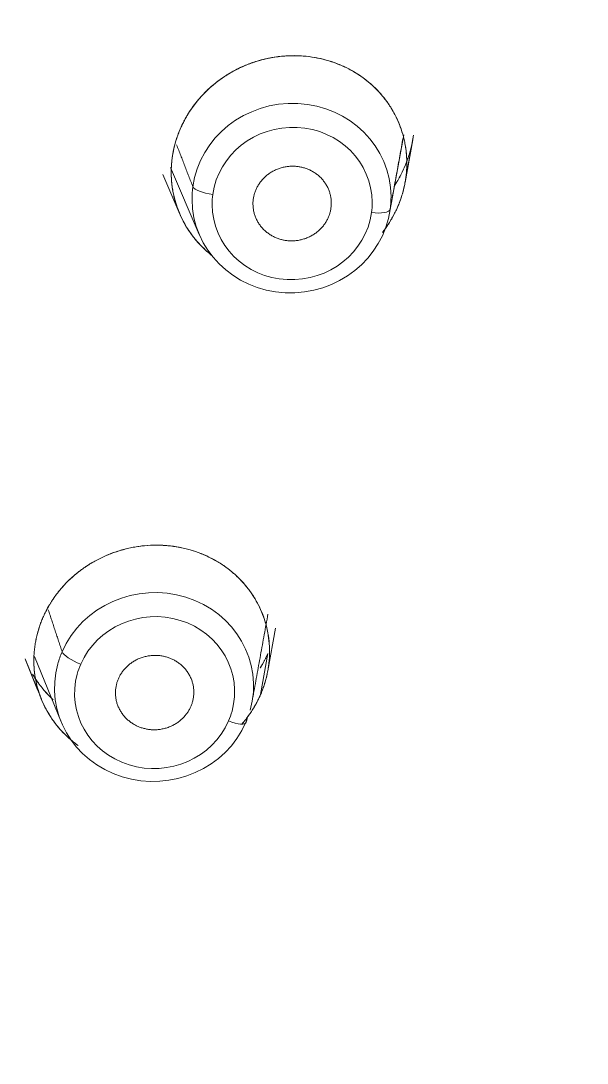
# Model space of a CAD drawing. Extents: x 6453 to 7582, y 0 to 827.
# Drawn here: x 6986.68 to 6995.35, y 476.26 to 492.23 of the extents above; entities that cross this region are included whole.
import ezdxf

# ---------------------------------------------------------------- set-up
doc = ezdxf.new("R2010")
doc.units = 0
doc.header["$LTSCALE"] = 30
doc.header["$MEASUREMENT"] = 0
doc.linetypes.add('HIDDEN2', pattern=[4.7625, 3.175, -1.5875])
doc.layers.add('1', color=7, linetype='CONTINUOUS')
doc.layers.add('2', color=1, linetype='HIDDEN2')

msp = doc.modelspace()

# ---------------------------------------------------------------- linework, layer by layer
at = {"layer": '1', "color": 7, "linetype": 'Continuous', "lineweight": 18}
for p, q in [((6992.324, 489.281), (6992.539, 490.479)), ((6992.571, 489.819), (6992.689, 490.477)), ((6992.571, 489.819), (6992.689, 490.477)), ((6992.689, 490.477), (6992.571, 489.819)), ((6992.689, 490.477), (6992.571, 489.819)), ((6992.56, 489.752), (6992.677, 490.402)), ((6992.56, 489.752), (6992.677, 490.402)), ((6988.97, 489.982), (6989.411, 488.951)), ((6988.855, 489.87), (6989.114, 489.264)), ((6990.46, 482.272), (6990.578, 482.922)), ((6986.743, 482.454), (6986.995, 481.834)), ((6986.749, 482.439), (6986.936, 481.977)), ((6986.89, 482.491), (6987.296, 481.489)), ((6990.458, 482.536), (6990.348, 481.907)), ((6990.458, 482.536), (6990.348, 481.907)), ((6990.348, 481.907), (6990.458, 482.536)), ((6990.348, 481.907), (6990.458, 482.536)), ((6986.995, 481.834), (6987.002, 481.815))]:
    msp.add_line(p, q, dxfattribs=at)
for centre, major_axis, ratio, start_param, end_param in [((6959.952, 496.519), (-59.628, 0), 0.953717, 1.612136, 3.141593), ((6959.952, 496.519), (-59.628, 0), 0.953717, 1.612136, 3.132683), ((6990.822, 489.511), (-1.514, -0.172), 0.951766, 3.03856, 6.044603), ((6990.822, 489.511), (-1.514, -0.172), 0.951766, 6.044603, 6.180153), ((6990.822, 489.511), (-1.514, -0.172), 0.951766, 6.180153, 9.186196), ((6990.822, 489.511), (-1.514, -0.172), 0.951766, 2.90301, 3.03856), ((6988.718, 482.023), (-1.516, -0.156), 0.94912, 2.786846, 5.79289), ((6988.718, 482.023), (-1.516, -0.156), 0.94912, 5.928439, 8.934482)]:
    msp.add_ellipse(centre, major_axis=major_axis, ratio=ratio, start_param=start_param, end_param=end_param, dxfattribs=at)
at = {"layer": '1', "color": 7, "linetype": 'Continuous', "lineweight": 13}
for centre, major_axis, ratio, start_param, end_param in [((6990.832, 489.428), (-1.218, -0.138), 0.951766, 3.03856, 6.044603), ((6989.607, 489.659), (0.297, -0.041), 0.298133, 3.305739, 4.788427), ((6990.832, 489.428), (-1.218, -0.138), 0.951766, 6.044603, 6.180153), ((6990.832, 489.428), (-1.218, -0.138), 0.951766, 6.180153, 9.186196), ((6990.832, 489.428), (-1.218, -0.138), 0.951766, 2.90301, 3.03856), ((6992.035, 489.38), (-0.297, 0.041), 0.298133, 1.646834, 3.129523), ((6988.727, 481.937), (-1.219, -0.125), 0.94912, 2.786846, 5.79289), ((6988.718, 482.023), (-1.516, -0.156), 0.94912, 5.79289, 5.928439), ((6987.586, 482.465), (0.275, -0.12), 0.277816, 3.384687, 4.867375), ((6988.727, 481.937), (-1.219, -0.125), 0.94912, 5.79289, 5.928439), ((6988.727, 481.937), (-1.219, -0.125), 0.94912, 5.928439, 8.934482), ((6988.727, 481.937), (-1.219, -0.125), 0.94912, 2.651297, 2.786846), ((6989.849, 481.597), (0.275, -0.12), 0.277816, 4.867375, 6.350063)]:
    msp.add_ellipse(centre, major_axis=major_axis, ratio=ratio, start_param=start_param, end_param=end_param, dxfattribs=at)
at = {"layer": '1', "color": 7, "linetype": 'Continuous', "lineweight": 18}
for points, knots in [([(6962.419, 439.668), (6962.999, 439.691), (6964.676, 439.78), (6967.443, 440.04), (6970.703, 440.52), (6973.93, 441.172), (6977.115, 441.992), (6980.248, 442.979), (6983.318, 444.129), (6986.318, 445.439), (6989.237, 446.905), (6992.067, 448.523), (6994.799, 450.287), (6997.425, 452.192), (6999.937, 454.232), (7002.327, 456.402), (7004.588, 458.694), (7006.713, 461.101), (7008.695, 463.617), (7010.529, 466.233), (7012.208, 468.942), (7013.729, 471.735), (7015.085, 474.604), (7016.274, 477.54), (7017.291, 480.534), (7018.133, 483.576), (7018.799, 486.659), (7019.284, 489.772), (7019.59, 492.905), (7019.713, 496.05), (7019.655, 499.196), (7019.414, 502.335), (7018.993, 505.456), (7018.391, 508.55), (7017.612, 511.608), (7016.657, 514.62), (7015.53, 517.578), (7014.233, 520.471), (7012.77, 523.292), (7011.147, 526.031), (7009.368, 528.681), (7007.439, 531.234), (7005.364, 533.681), (7003.152, 536.015), (7000.807, 538.229), (6998.339, 540.316), (6995.753, 542.27), (6993.058, 544.085), (6990.263, 545.755), (6987.375, 547.276), (6984.403, 548.643), (6981.357, 549.85), (6978.245, 550.896), (6975.078, 551.776), (6971.865, 552.489), (6968.616, 553.031), (6965.34, 553.401), (6962.047, 553.598), (6958.749, 553.622), (6955.453, 553.471), (6952.172, 553.148), (6948.914, 552.652), (6945.69, 551.986), (6942.51, 551.151), (6939.382, 550.149), (6936.317, 548.985), (6933.324, 547.661), (6930.413, 546.181), (6927.591, 544.551), (6924.868, 542.774), (6922.252, 540.857), (6919.75, 538.805), (6917.371, 536.624), (6915.122, 534.322), (6913.01, 531.904), (6911.04, 529.379), (6909.22, 526.755), (6907.554, 524.038), (6906.048, 521.238), (6904.706, 518.363), (6903.532, 515.422), (6902.531, 512.423), (6901.704, 509.377), (6901.055, 506.291), (6900.585, 503.176), (6900.295, 500.041), (6900.188, 496.896), (6900.263, 493.75), (6900.519, 490.612), (6900.956, 487.493), (6901.573, 484.402), (6902.368, 481.348), (6903.339, 478.34), (6904.481, 475.388), (6905.793, 472.5), (6907.27, 469.686), (6908.907, 466.954), (6910.699, 464.313), (6912.642, 461.769), (6914.729, 459.332), (6916.953, 457.008), (6919.309, 454.805), (6921.788, 452.73), (6924.384, 450.788), (6927.088, 448.985), (6929.892, 447.328), (6932.788, 445.82), (6935.766, 444.468), (6938.818, 443.274), (6941.935, 442.243), (6945.107, 441.377), (6948.323, 440.68), (6951.575, 440.153), (6954.634, 439.822), (6956.606, 439.702), (6957.484, 439.668)], [0, 0, 0, 0, 0.004702, 0.013606, 0.022511, 0.031416, 0.040321, 0.049226, 0.058131, 0.067035, 0.07594, 0.084844, 0.093748, 0.102652, 0.111556, 0.120459, 0.129362, 0.138265, 0.147168, 0.15607, 0.164972, 0.173874, 0.182775, 0.191676, 0.200577, 0.209478, 0.218378, 0.227279, 0.236179, 0.245079, 0.253978, 0.262878, 0.271778, 0.280678, 0.289578, 0.298478, 0.307379, 0.316279, 0.32518, 0.334081, 0.342982, 0.351884, 0.360785, 0.369687, 0.37859, 0.387493, 0.396396, 0.405299, 0.414202, 0.423106, 0.43201, 0.440914, 0.449818, 0.458723, 0.467628, 0.476532, 0.485437, 0.494342, 0.503247, 0.512152, 0.521057, 0.529962, 0.538867, 0.547772, 0.556677, 0.565582, 0.574486, 0.583391, 0.592295, 0.601199, 0.610103, 0.619007, 0.62791, 0.636813, 0.645716, 0.654619, 0.663521, 0.672423, 0.681325, 0.690226, 0.699127, 0.708028, 0.716929, 0.725829, 0.734729, 0.743629, 0.752529, 0.761429, 0.770329, 0.779229, 0.788129, 0.797029, 0.805929, 0.814829, 0.82373, 0.832631, 0.841532, 0.850433, 0.859334, 0.868236, 0.877138, 0.886041, 0.894944, 0.903847, 0.91275, 0.921653, 0.930557, 0.939461, 0.948365, 0.95727, 0.966174, 0.975079, 0.983983, 0.992888, 1, 1, 1, 1]), ([(6995.778, 451.033), (6996.33, 451.416), (6997.748, 452.443), (6999.935, 454.234), (7002.327, 456.401), (7004.588, 458.694), (7006.713, 461.101), (7008.695, 463.617), (7010.529, 466.233), (7012.208, 468.942), (7013.729, 471.735), (7015.085, 474.604), (7016.274, 477.54), (7017.291, 480.534), (7018.133, 483.576), (7018.799, 486.659), (7019.284, 489.772), (7019.59, 492.905), (7019.713, 496.05), (7019.655, 499.196), (7019.414, 502.335), (7018.993, 505.456), (7018.391, 508.55), (7017.612, 511.608), (7016.657, 514.62), (7015.53, 517.578), (7014.233, 520.471), (7012.77, 523.292), (7011.147, 526.031), (7009.368, 528.681), (7007.439, 531.234), (7005.364, 533.681), (7003.152, 536.015), (7000.807, 538.229), (6998.339, 540.316), (6995.753, 542.27), (6993.058, 544.085), (6990.263, 545.755), (6987.375, 547.276), (6984.403, 548.643), (6981.357, 549.85), (6978.245, 550.896), (6975.078, 551.776), (6971.865, 552.489), (6968.616, 553.031), (6965.34, 553.401), (6962.047, 553.598), (6958.749, 553.622), (6955.453, 553.471), (6952.172, 553.148), (6948.914, 552.652), (6945.69, 551.986), (6942.51, 551.151), (6939.382, 550.149), (6936.317, 548.985), (6933.324, 547.661), (6930.413, 546.181), (6927.591, 544.551), (6924.868, 542.774), (6922.252, 540.857), (6919.75, 538.805), (6917.371, 536.624), (6915.122, 534.322), (6913.01, 531.904), (6911.04, 529.379), (6909.22, 526.755), (6907.554, 524.038), (6906.048, 521.238), (6904.706, 518.363), (6903.532, 515.422), (6902.531, 512.423), (6901.704, 509.377), (6901.055, 506.291), (6900.585, 503.176), (6900.295, 500.041), (6900.188, 496.896), (6900.263, 493.75), (6900.519, 490.612), (6900.956, 487.493), (6901.573, 484.402), (6902.368, 481.348), (6903.339, 478.34), (6904.481, 475.388), (6905.793, 472.5), (6907.27, 469.686), (6908.907, 466.954), (6910.699, 464.313), (6912.642, 461.769), (6914.729, 459.332), (6916.954, 457.009), (6919.307, 454.804), (6921.793, 452.736), (6923.685, 451.284), (6924.774, 450.56), (6924.962, 450.437)], [0, 0, 0, 0, 0.006833, 0.017845, 0.028856, 0.039868, 0.050878, 0.061889, 0.072899, 0.083908, 0.094918, 0.105926, 0.116935, 0.127943, 0.138951, 0.149959, 0.160966, 0.171973, 0.18298, 0.193987, 0.204994, 0.216001, 0.227008, 0.238016, 0.249023, 0.26003, 0.271038, 0.282046, 0.293055, 0.304063, 0.315072, 0.326082, 0.337091, 0.348102, 0.359112, 0.370123, 0.381134, 0.392146, 0.403157, 0.414169, 0.425182, 0.436194, 0.447207, 0.45822, 0.469233, 0.480246, 0.491259, 0.502272, 0.513286, 0.524299, 0.535313, 0.546326, 0.557339, 0.568352, 0.579365, 0.590378, 0.601391, 0.612403, 0.623416, 0.634428, 0.645439, 0.656451, 0.667462, 0.678472, 0.689483, 0.700493, 0.711502, 0.722512, 0.73352, 0.744529, 0.755537, 0.766545, 0.777553, 0.78856, 0.799567, 0.810574, 0.821581, 0.832588, 0.843595, 0.854602, 0.865609, 0.876617, 0.887624, 0.898632, 0.90964, 0.920649, 0.931657, 0.942666, 0.953676, 0.964686, 0.975696, 0.986706, 0.997717, 1, 1, 1, 1]), ([(6988.996, 490.131), (6988.997, 490.138), (6988.999, 490.151), (6989.002, 490.171), (6989.006, 490.192), (6989.01, 490.212), (6989.013, 490.232), (6989.018, 490.252), (6989.022, 490.272), (6989.027, 490.292), (6989.032, 490.312), (6989.037, 490.332), (6989.042, 490.352), (6989.048, 490.372), (6989.054, 490.392), (6989.06, 490.411), (6989.066, 490.431), (6989.08, 490.471), (6989.102, 490.53), (6989.135, 490.607), (6989.172, 490.683), (6989.226, 490.783), (6989.304, 490.903), (6989.412, 491.04), (6989.533, 491.167), (6989.668, 491.283), (6989.813, 491.387), (6989.966, 491.476), (6990.128, 491.551), (6990.295, 491.611), (6990.468, 491.655), (6990.644, 491.683), (6990.822, 491.695), (6991, 491.69), (6991.177, 491.667), (6991.351, 491.628), (6991.519, 491.573), (6991.679, 491.502), (6991.83, 491.416), (6991.97, 491.317), (6992.099, 491.204), (6992.214, 491.08), (6992.315, 490.945), (6992.402, 490.801), (6992.473, 490.649), (6992.518, 490.517), (6992.546, 490.409), (6992.563, 490.326), (6992.575, 490.243), (6992.582, 490.174), (6992.585, 490.121), (6992.586, 490.083), (6992.587, 490.045), (6992.586, 490.008), (6992.585, 489.97), (6992.583, 489.932), (6992.58, 489.895), (6992.576, 489.857), (6992.573, 489.832), (6992.571, 489.819)], [0, 0, 0, 0, 0.003772, 0.00754, 0.011306, 0.015069, 0.018832, 0.022593, 0.026355, 0.030117, 0.03388, 0.037645, 0.041413, 0.045183, 0.048957, 0.052736, 0.05652, 0.060309, 0.07559, 0.09083, 0.106072, 0.121356, 0.152275, 0.183168, 0.214316, 0.245748, 0.277134, 0.30842, 0.339473, 0.370694, 0.401849, 0.433236, 0.464764, 0.496355, 0.527997, 0.559981, 0.591733, 0.623549, 0.655055, 0.686707, 0.718023, 0.749487, 0.780749, 0.812008, 0.843211, 0.87445, 0.8901, 0.905735, 0.921389, 0.937094, 0.944115, 0.951121, 0.958116, 0.965101, 0.972081, 0.979058, 0.986035, 0.993015, 1, 1, 1, 1]), ([(6992.571, 489.819), (6992.572, 489.826), (6992.574, 489.84), (6992.576, 489.861), (6992.579, 489.881), (6992.581, 489.902), (6992.582, 489.923), (6992.584, 489.944), (6992.585, 489.965), (6992.586, 489.986), (6992.586, 490.007), (6992.587, 490.028), (6992.587, 490.049), (6992.587, 490.07), (6992.586, 490.091), (6992.585, 490.112), (6992.584, 490.133), (6992.582, 490.176), (6992.576, 490.239), (6992.563, 490.324), (6992.546, 490.407), (6992.519, 490.514), (6992.475, 490.643), (6992.406, 490.793), (6992.319, 490.94), (6992.22, 491.072), (6992.111, 491.191), (6991.99, 491.301), (6991.845, 491.408), (6991.683, 491.501), (6991.517, 491.574), (6991.383, 491.618), (6991.272, 491.646), (6991.156, 491.67), (6991.027, 491.686), (6990.889, 491.693), (6990.744, 491.691), (6990.575, 491.674), (6990.407, 491.641), (6990.251, 491.596), (6990.102, 491.54), (6989.95, 491.467), (6989.815, 491.387), (6989.688, 491.298), (6989.582, 491.21), (6989.491, 491.123), (6989.394, 491.018), (6989.287, 490.881), (6989.202, 490.742), (6989.149, 490.636), (6989.117, 490.566), (6989.088, 490.495), (6989.067, 490.434), (6989.052, 490.386), (6989.041, 490.35), (6989.032, 490.313), (6989.023, 490.277), (6989.015, 490.24), (6989.008, 490.204), (6989.002, 490.167), (6988.998, 490.143), (6988.996, 490.131)], [0, 0, 0, 0, 0.003828, 0.007663, 0.011505, 0.015354, 0.01921, 0.023073, 0.026943, 0.030821, 0.034705, 0.038597, 0.042495, 0.046401, 0.050314, 0.054234, 0.058161, 0.062095, 0.077955, 0.093817, 0.109682, 0.125549, 0.155204, 0.18588, 0.217926, 0.250508, 0.277642, 0.30736, 0.341545, 0.376441, 0.409288, 0.440008, 0.452748, 0.470957, 0.503644, 0.521833, 0.544348, 0.58053, 0.612031, 0.634491, 0.666077, 0.695314, 0.723399, 0.748804, 0.777139, 0.796529, 0.815764, 0.853168, 0.889458, 0.903404, 0.917349, 0.931292, 0.945235, 0.952152, 0.959048, 0.965924, 0.97278, 0.979615, 0.98643, 0.993225, 1, 1, 1, 1]), ([(6988.996, 490.131), (6988.997, 490.138), (6988.999, 490.151), (6989.002, 490.171), (6989.006, 490.192), (6989.01, 490.212), (6989.013, 490.232), (6989.018, 490.252), (6989.022, 490.272), (6989.027, 490.292), (6989.032, 490.312), (6989.037, 490.332), (6989.042, 490.352), (6989.048, 490.372), (6989.054, 490.392), (6989.06, 490.411), (6989.066, 490.431), (6989.08, 490.471), (6989.102, 490.53), (6989.135, 490.607), (6989.172, 490.683), (6989.226, 490.783), (6989.304, 490.903), (6989.412, 491.04), (6989.533, 491.167), (6989.668, 491.283), (6989.813, 491.387), (6989.966, 491.476), (6990.128, 491.551), (6990.295, 491.611), (6990.468, 491.655), (6990.644, 491.683), (6990.822, 491.695), (6991, 491.69), (6991.177, 491.667), (6991.351, 491.628), (6991.519, 491.573), (6991.679, 491.502), (6991.83, 491.416), (6991.97, 491.317), (6992.099, 491.204), (6992.214, 491.08), (6992.315, 490.945), (6992.402, 490.801), (6992.473, 490.649), (6992.518, 490.517), (6992.546, 490.409), (6992.563, 490.326), (6992.575, 490.243), (6992.582, 490.174), (6992.585, 490.121), (6992.586, 490.083), (6992.587, 490.045), (6992.586, 490.008), (6992.585, 489.97), (6992.583, 489.932), (6992.58, 489.895), (6992.576, 489.857), (6992.573, 489.832), (6992.571, 489.819)], [0, 0, 0, 0, 0.003772, 0.00754, 0.011306, 0.015069, 0.018832, 0.022593, 0.026355, 0.030117, 0.03388, 0.037645, 0.041413, 0.045183, 0.048957, 0.052736, 0.05652, 0.060309, 0.07559, 0.09083, 0.106072, 0.121356, 0.152275, 0.183168, 0.214316, 0.245748, 0.277134, 0.30842, 0.339473, 0.370694, 0.401849, 0.433236, 0.464764, 0.496355, 0.527997, 0.559981, 0.591733, 0.623549, 0.655055, 0.686707, 0.718023, 0.749487, 0.780749, 0.812008, 0.843211, 0.87445, 0.8901, 0.905735, 0.921389, 0.937094, 0.944115, 0.951121, 0.958116, 0.965101, 0.972081, 0.979058, 0.986035, 0.993015, 1, 1, 1, 1]), ([(6992.571, 489.819), (6992.572, 489.826), (6992.574, 489.84), (6992.576, 489.861), (6992.579, 489.881), (6992.581, 489.902), (6992.582, 489.923), (6992.584, 489.944), (6992.585, 489.965), (6992.586, 489.986), (6992.586, 490.007), (6992.587, 490.028), (6992.587, 490.049), (6992.587, 490.07), (6992.586, 490.091), (6992.585, 490.112), (6992.584, 490.133), (6992.582, 490.176), (6992.576, 490.239), (6992.563, 490.324), (6992.546, 490.407), (6992.519, 490.514), (6992.475, 490.643), (6992.406, 490.793), (6992.319, 490.94), (6992.22, 491.072), (6992.111, 491.191), (6991.99, 491.301), (6991.845, 491.408), (6991.683, 491.501), (6991.517, 491.574), (6991.383, 491.618), (6991.272, 491.646), (6991.156, 491.67), (6991.011, 491.688), (6990.83, 491.695), (6990.639, 491.684), (6990.455, 491.652), (6990.277, 491.605), (6990.114, 491.546), (6989.947, 491.466), (6989.799, 491.377), (6989.661, 491.278), (6989.53, 491.164), (6989.408, 491.035), (6989.302, 490.9), (6989.225, 490.781), (6989.172, 490.683), (6989.135, 490.607), (6989.101, 490.529), (6989.077, 490.463), (6989.059, 490.41), (6989.047, 490.371), (6989.036, 490.331), (6989.026, 490.291), (6989.017, 490.251), (6989.009, 490.211), (6989.002, 490.171), (6988.998, 490.144), (6988.996, 490.131)], [0, 0, 0, 0, 0.003828, 0.007663, 0.011505, 0.015354, 0.01921, 0.023073, 0.026944, 0.030821, 0.034706, 0.038597, 0.042496, 0.046402, 0.050315, 0.054235, 0.058162, 0.062096, 0.077957, 0.093819, 0.109684, 0.125551, 0.155207, 0.185884, 0.21793, 0.250513, 0.277647, 0.307366, 0.341551, 0.376448, 0.409296, 0.440017, 0.452756, 0.470966, 0.503654, 0.530741, 0.566772, 0.605084, 0.629309, 0.663348, 0.696751, 0.726527, 0.754252, 0.786416, 0.818226, 0.848841, 0.878645, 0.893934, 0.909236, 0.92455, 0.939876, 0.947474, 0.955048, 0.962598, 0.970125, 0.977629, 0.985109, 0.992566, 1, 1, 1, 1]), ([(6992.689, 490.477), (6992.688, 490.47), (6992.686, 490.456), (6992.683, 490.434), (6992.679, 490.413), (6992.675, 490.391), (6992.671, 490.37), (6992.667, 490.348), (6992.662, 490.326), (6992.657, 490.305), (6992.652, 490.283), (6992.647, 490.262), (6992.641, 490.24), (6992.635, 490.219), (6992.629, 490.198), (6992.622, 490.176), (6992.615, 490.155), (6992.608, 490.133), (6992.593, 490.089), (6992.567, 490.021), (6992.528, 489.932), (6992.484, 489.845), (6992.443, 489.771), (6992.416, 489.727), (6992.405, 489.71)], [0, 0, 0, 0, 0.026678, 0.053403, 0.080175, 0.106993, 0.133858, 0.160771, 0.187729, 0.214735, 0.241787, 0.268887, 0.296033, 0.323226, 0.350465, 0.377752, 0.405085, 0.432465, 0.459892, 0.577375, 0.694879, 0.812403, 0.929949, 1, 1, 1, 1]), ([(6992.689, 490.477), (6992.688, 490.47), (6992.686, 490.456), (6992.683, 490.434), (6992.679, 490.413), (6992.675, 490.391), (6992.671, 490.37), (6992.667, 490.348), (6992.662, 490.326), (6992.657, 490.305), (6992.652, 490.283), (6992.647, 490.262), (6992.641, 490.24), (6992.635, 490.219), (6992.629, 490.198), (6992.622, 490.176), (6992.615, 490.155), (6992.608, 490.133), (6992.593, 490.089), (6992.567, 490.021), (6992.528, 489.932), (6992.484, 489.845), (6992.443, 489.771), (6992.416, 489.727), (6992.405, 489.71)], [0, 0, 0, 0, 0.026678, 0.053403, 0.080174, 0.106993, 0.133858, 0.16077, 0.187728, 0.214734, 0.241786, 0.268885, 0.296031, 0.323224, 0.350463, 0.37775, 0.405083, 0.432463, 0.459889, 0.577372, 0.694875, 0.812398, 0.929943, 1, 1, 1, 1]), ([(6992.46, 489.801), (6992.468, 489.815), (6992.491, 489.858), (6992.527, 489.93), (6992.566, 490.018), (6992.593, 490.091), (6992.613, 490.148), (6992.626, 490.188), (6992.638, 490.229), (6992.649, 490.27), (6992.659, 490.311), (6992.668, 490.353), (6992.676, 490.394), (6992.683, 490.435), (6992.687, 490.463), (6992.689, 490.477)], [0, 0, 0, 0, 0.067371, 0.200074, 0.332913, 0.466159, 0.525743, 0.585204, 0.644566, 0.703853, 0.763089, 0.822298, 0.881503, 0.940729, 1, 1, 1, 1]), ([(6992.46, 489.801), (6992.468, 489.815), (6992.491, 489.858), (6992.527, 489.93), (6992.566, 490.018), (6992.593, 490.091), (6992.613, 490.148), (6992.626, 490.188), (6992.638, 490.229), (6992.649, 490.27), (6992.659, 490.311), (6992.668, 490.353), (6992.676, 490.394), (6992.683, 490.435), (6992.687, 490.463), (6992.689, 490.477)], [0, 0, 0, 0, 0.067371, 0.200074, 0.332913, 0.466159, 0.525743, 0.585204, 0.644566, 0.703853, 0.763089, 0.822298, 0.881503, 0.940729, 1, 1, 1, 1]), ([(6988.996, 490.131), (6988.995, 490.124), (6988.994, 490.111), (6988.991, 490.091), (6988.989, 490.071), (6988.987, 490.051), (6988.986, 490.03), (6988.984, 490.01), (6988.983, 489.99), (6988.982, 489.969), (6988.981, 489.949), (6988.981, 489.929), (6988.981, 489.888), (6988.982, 489.829), (6988.988, 489.749), (6988.997, 489.67), (6989.015, 489.568), (6989.046, 489.444), (6989.093, 489.309), (6989.148, 489.186), (6989.219, 489.058), (6989.31, 488.923), (6989.423, 488.793), (6989.522, 488.698), (6989.585, 488.646), (6989.608, 488.628)], [0, 0, 0, 0, 0.011777, 0.023575, 0.035396, 0.047239, 0.059104, 0.070992, 0.082901, 0.094833, 0.106787, 0.118764, 0.130763, 0.177447, 0.224213, 0.271062, 0.317998, 0.407483, 0.498402, 0.571136, 0.644991, 0.758694, 0.858253, 0.9479, 1, 1, 1, 1]), ([(6989.528, 488.695), (6989.496, 488.722), (6989.427, 488.788), (6989.329, 488.901), (6989.235, 489.032), (6989.154, 489.172), (6989.088, 489.32), (6989.045, 489.449), (6989.019, 489.555), (6989.003, 489.635), (6988.991, 489.716), (6988.985, 489.783), (6988.982, 489.835), (6988.981, 489.872), (6988.981, 489.909), (6988.981, 489.946), (6988.983, 489.983), (6988.985, 490.02), (6988.988, 490.057), (6988.992, 490.094), (6988.995, 490.119), (6988.996, 490.131)], [0, 0, 0, 0, 0.077704, 0.178482, 0.279855, 0.38104, 0.483424, 0.585703, 0.637357, 0.688875, 0.740395, 0.792055, 0.815237, 0.83837, 0.861467, 0.88454, 0.907602, 0.930667, 0.953746, 0.976853, 1, 1, 1, 1]), ([(6988.996, 490.131), (6988.995, 490.124), (6988.994, 490.111), (6988.991, 490.09), (6988.989, 490.07), (6988.987, 490.05), (6988.986, 490.029), (6988.984, 490.009), (6988.983, 489.988), (6988.982, 489.968), (6988.981, 489.947), (6988.981, 489.927), (6988.981, 489.906), (6988.981, 489.886), (6988.981, 489.865), (6988.982, 489.844), (6988.983, 489.824), (6988.985, 489.782), (6988.991, 489.72), (6989.002, 489.637), (6989.018, 489.556), (6989.044, 489.452), (6989.086, 489.326), (6989.15, 489.179), (6989.232, 489.036), (6989.325, 488.906), (6989.427, 488.788), (6989.521, 488.699), (6989.583, 488.647), (6989.606, 488.629)], [0, 0, 0, 0, 0.011913, 0.023845, 0.035797, 0.047768, 0.059759, 0.07177, 0.0838, 0.09585, 0.107919, 0.120009, 0.132118, 0.144247, 0.156395, 0.168564, 0.180752, 0.19296, 0.242157, 0.291327, 0.340471, 0.389591, 0.481406, 0.575699, 0.673535, 0.77253, 0.858431, 0.949939, 1, 1, 1, 1]), ([(6989.528, 488.695), (6989.496, 488.722), (6989.427, 488.788), (6989.329, 488.901), (6989.235, 489.032), (6989.154, 489.172), (6989.088, 489.32), (6989.045, 489.449), (6989.019, 489.555), (6989.003, 489.635), (6988.991, 489.716), (6988.985, 489.783), (6988.982, 489.835), (6988.981, 489.872), (6988.981, 489.909), (6988.981, 489.946), (6988.983, 489.983), (6988.985, 490.02), (6988.988, 490.057), (6988.992, 490.094), (6988.995, 490.119), (6988.996, 490.131)], [0, 0, 0, 0, 0.077704, 0.178482, 0.279855, 0.38104, 0.483424, 0.585703, 0.637357, 0.688875, 0.740395, 0.792055, 0.815237, 0.83837, 0.861467, 0.88454, 0.907602, 0.930667, 0.953746, 0.976853, 1, 1, 1, 1]), ([(6992.213, 488.984), (6992.222, 488.994), (6992.264, 489.05), (6992.32, 489.133), (6992.379, 489.234), (6992.42, 489.315), (6992.457, 489.397), (6992.483, 489.465), (6992.501, 489.518), (6992.513, 489.556), (6992.524, 489.593), (6992.534, 489.631), (6992.543, 489.668), (6992.552, 489.706), (6992.559, 489.744), (6992.566, 489.781), (6992.569, 489.807), (6992.571, 489.819)], [0, 0, 0, 0, 0.042625, 0.225515, 0.323208, 0.420972, 0.518808, 0.616716, 0.659832, 0.702817, 0.745668, 0.788388, 0.830975, 0.87343, 0.915752, 0.957942, 1, 1, 1, 1]), ([(6992.571, 489.819), (6992.57, 489.812), (6992.568, 489.799), (6992.565, 489.778), (6992.562, 489.758), (6992.558, 489.738), (6992.554, 489.717), (6992.55, 489.697), (6992.545, 489.677), (6992.541, 489.657), (6992.536, 489.637), (6992.53, 489.616), (6992.525, 489.596), (6992.519, 489.576), (6992.513, 489.557), (6992.507, 489.537), (6992.501, 489.517), (6992.494, 489.497), (6992.479, 489.456), (6992.455, 489.394), (6992.419, 489.313), (6992.378, 489.234), (6992.319, 489.13), (6992.263, 489.049), (6992.221, 488.994), (6992.215, 488.986)], [0, 0, 0, 0, 0.022901, 0.045783, 0.068651, 0.091505, 0.11435, 0.137188, 0.160022, 0.182854, 0.205687, 0.228524, 0.251368, 0.274222, 0.297088, 0.319969, 0.342868, 0.365787, 0.38873, 0.485771, 0.582651, 0.679584, 0.776786, 0.970112, 1, 1, 1, 1]), ([(6992.571, 489.819), (6992.57, 489.812), (6992.568, 489.799), (6992.565, 489.778), (6992.562, 489.758), (6992.558, 489.738), (6992.554, 489.717), (6992.55, 489.697), (6992.545, 489.677), (6992.541, 489.657), (6992.536, 489.637), (6992.53, 489.616), (6992.525, 489.596), (6992.519, 489.576), (6992.513, 489.557), (6992.507, 489.537), (6992.501, 489.517), (6992.494, 489.497), (6992.479, 489.456), (6992.455, 489.394), (6992.419, 489.313), (6992.378, 489.234), (6992.319, 489.13), (6992.263, 489.049), (6992.221, 488.994), (6992.215, 488.986)], [0, 0, 0, 0, 0.022901, 0.045783, 0.068651, 0.091505, 0.11435, 0.137188, 0.160022, 0.182854, 0.205687, 0.228524, 0.251368, 0.274222, 0.297088, 0.319969, 0.342868, 0.365787, 0.38873, 0.485771, 0.582651, 0.679584, 0.776786, 0.970112, 1, 1, 1, 1]), ([(6992.245, 489.026), (6992.25, 489.033), (6992.287, 489.084), (6992.337, 489.161), (6992.391, 489.258), (6992.43, 489.336), (6992.464, 489.415), (6992.489, 489.482), (6992.507, 489.535), (6992.519, 489.576), (6992.53, 489.616), (6992.541, 489.657), (6992.55, 489.697), (6992.558, 489.738), (6992.565, 489.779), (6992.569, 489.806), (6992.571, 489.819)], [0, 0, 0, 0, 0.028889, 0.214415, 0.313584, 0.412778, 0.511994, 0.611235, 0.660413, 0.709424, 0.758269, 0.806947, 0.85546, 0.903806, 0.951986, 1, 1, 1, 1]), ([(6990.348, 481.907), (6990.351, 481.913), (6990.357, 481.926), (6990.364, 481.946), (6990.372, 481.965), (6990.38, 481.985), (6990.387, 482.004), (6990.394, 482.024), (6990.401, 482.044), (6990.408, 482.064), (6990.414, 482.084), (6990.42, 482.104), (6990.426, 482.125), (6990.431, 482.145), (6990.437, 482.166), (6990.442, 482.186), (6990.446, 482.207), (6990.456, 482.249), (6990.467, 482.312), (6990.478, 482.396), (6990.485, 482.481), (6990.488, 482.59), (6990.481, 482.726), (6990.456, 482.888), (6990.413, 483.051), (6990.355, 483.203), (6990.283, 483.344), (6990.197, 483.481), (6990.087, 483.619), (6989.958, 483.749), (6989.82, 483.86), (6989.703, 483.936), (6989.605, 483.99), (6989.501, 484.042), (6989.367, 484.095), (6989.197, 484.146), (6989.013, 484.181), (6988.832, 484.196), (6988.714, 484.196), (6988.601, 484.19), (6988.471, 484.178), (6988.29, 484.141), (6988.124, 484.092), (6987.965, 484.03), (6987.809, 483.953), (6987.657, 483.858), (6987.518, 483.753), (6987.413, 483.657), (6987.335, 483.576), (6987.279, 483.511), (6987.226, 483.445), (6987.185, 483.387), (6987.154, 483.34), (6987.131, 483.305), (6987.11, 483.269), (6987.089, 483.233), (6987.07, 483.197), (6987.051, 483.16), (6987.034, 483.123), (6987.023, 483.098), (6987.017, 483.086)], [0, 0, 0, 0, 0.003828, 0.007663, 0.011505, 0.015354, 0.01921, 0.023073, 0.026944, 0.030821, 0.034706, 0.038597, 0.042496, 0.046402, 0.050315, 0.054235, 0.058162, 0.062096, 0.077956, 0.093819, 0.109684, 0.125551, 0.155206, 0.185883, 0.21793, 0.250512, 0.277646, 0.307365, 0.34155, 0.376447, 0.409295, 0.440016, 0.452755, 0.470965, 0.503652, 0.53074, 0.56677, 0.60361, 0.627676, 0.62931, 0.663349, 0.696752, 0.726528, 0.754253, 0.786417, 0.818227, 0.848841, 0.878645, 0.893935, 0.909236, 0.92455, 0.939876, 0.947474, 0.955048, 0.962599, 0.970125, 0.977629, 0.985109, 0.992566, 1, 1, 1, 1]), ([(6990.348, 481.907), (6990.351, 481.913), (6990.357, 481.926), (6990.364, 481.946), (6990.372, 481.965), (6990.38, 481.985), (6990.387, 482.004), (6990.394, 482.024), (6990.401, 482.044), (6990.408, 482.064), (6990.414, 482.084), (6990.42, 482.104), (6990.426, 482.125), (6990.431, 482.145), (6990.437, 482.166), (6990.442, 482.186), (6990.446, 482.207), (6990.456, 482.249), (6990.467, 482.312), (6990.478, 482.396), (6990.485, 482.481), (6990.488, 482.59), (6990.481, 482.726), (6990.456, 482.888), (6990.413, 483.051), (6990.355, 483.203), (6990.283, 483.344), (6990.197, 483.481), (6990.087, 483.619), (6989.958, 483.749), (6989.82, 483.86), (6989.703, 483.936), (6989.605, 483.99), (6989.501, 484.042), (6989.367, 484.095), (6989.197, 484.146), (6989.011, 484.182), (6988.826, 484.197), (6988.644, 484.195), (6988.471, 484.178), (6988.29, 484.141), (6988.124, 484.092), (6987.965, 484.03), (6987.809, 483.953), (6987.657, 483.858), (6987.518, 483.753), (6987.413, 483.657), (6987.335, 483.576), (6987.279, 483.511), (6987.226, 483.445), (6987.185, 483.387), (6987.154, 483.34), (6987.131, 483.305), (6987.11, 483.269), (6987.089, 483.233), (6987.07, 483.197), (6987.051, 483.16), (6987.034, 483.123), (6987.023, 483.098), (6987.017, 483.086)], [0, 0, 0, 0, 0.003828, 0.007663, 0.011505, 0.015354, 0.01921, 0.023073, 0.026944, 0.030821, 0.034706, 0.038597, 0.042496, 0.046402, 0.050315, 0.054235, 0.058162, 0.062096, 0.077957, 0.093819, 0.109684, 0.125551, 0.155207, 0.185884, 0.21793, 0.250513, 0.277647, 0.307366, 0.341551, 0.376448, 0.409296, 0.440017, 0.452756, 0.470966, 0.503654, 0.530741, 0.566772, 0.605084, 0.629309, 0.663348, 0.696751, 0.726527, 0.754252, 0.786416, 0.818226, 0.848841, 0.878645, 0.893934, 0.909236, 0.92455, 0.939876, 0.947474, 0.955048, 0.962598, 0.970125, 0.977629, 0.985109, 0.992566, 1, 1, 1, 1]), ([(6987.017, 483.086), (6987.02, 483.092), (6987.025, 483.105), (6987.034, 483.123), (6987.043, 483.142), (6987.052, 483.161), (6987.061, 483.179), (6987.07, 483.198), (6987.08, 483.216), (6987.09, 483.234), (6987.1, 483.252), (6987.111, 483.27), (6987.121, 483.288), (6987.132, 483.306), (6987.143, 483.323), (6987.154, 483.341), (6987.166, 483.359), (6987.189, 483.394), (6987.227, 483.445), (6987.279, 483.512), (6987.335, 483.576), (6987.415, 483.659), (6987.522, 483.756), (6987.662, 483.862), (6987.813, 483.954), (6987.973, 484.033), (6988.14, 484.098), (6988.311, 484.147), (6988.486, 484.18), (6988.662, 484.196), (6988.839, 484.196), (6989.015, 484.18), (6989.188, 484.148), (6989.357, 484.099), (6989.521, 484.034), (6989.676, 483.954), (6989.821, 483.859), (6989.955, 483.751), (6990.076, 483.631), (6990.182, 483.501), (6990.275, 483.36), (6990.351, 483.212), (6990.411, 483.057), (6990.454, 482.897), (6990.48, 482.732), (6990.488, 482.594), (6990.485, 482.482), (6990.479, 482.399), (6990.468, 482.315), (6990.455, 482.247), (6990.444, 482.195), (6990.435, 482.158), (6990.425, 482.122), (6990.414, 482.085), (6990.403, 482.049), (6990.39, 482.013), (6990.377, 481.977), (6990.363, 481.942), (6990.353, 481.919), (6990.348, 481.907)], [0, 0, 0, 0, 0.003772, 0.00754, 0.011306, 0.015069, 0.018832, 0.022593, 0.026355, 0.030117, 0.03388, 0.037645, 0.041412, 0.045183, 0.048957, 0.052736, 0.05652, 0.060309, 0.075589, 0.090829, 0.106071, 0.121356, 0.152272, 0.183168, 0.214312, 0.245748, 0.277129, 0.30842, 0.339469, 0.370694, 0.401846, 0.433236, 0.464763, 0.496355, 0.527999, 0.559981, 0.591737, 0.623549, 0.65506, 0.686707, 0.718027, 0.749487, 0.780752, 0.812008, 0.843213, 0.87445, 0.890101, 0.905736, 0.921389, 0.937094, 0.944115, 0.951121, 0.958116, 0.965102, 0.972081, 0.979058, 0.986035, 0.993015, 1, 1, 1, 1]), ([(6987.017, 483.086), (6987.02, 483.092), (6987.025, 483.105), (6987.034, 483.123), (6987.043, 483.142), (6987.052, 483.161), (6987.061, 483.179), (6987.07, 483.198), (6987.08, 483.216), (6987.09, 483.234), (6987.1, 483.252), (6987.111, 483.27), (6987.121, 483.288), (6987.132, 483.306), (6987.143, 483.323), (6987.154, 483.341), (6987.166, 483.359), (6987.189, 483.394), (6987.227, 483.445), (6987.279, 483.512), (6987.335, 483.576), (6987.415, 483.659), (6987.522, 483.756), (6987.662, 483.862), (6987.813, 483.954), (6987.973, 484.033), (6988.14, 484.098), (6988.311, 484.147), (6988.486, 484.18), (6988.662, 484.196), (6988.839, 484.196), (6989.015, 484.18), (6989.188, 484.148), (6989.357, 484.099), (6989.521, 484.034), (6989.676, 483.954), (6989.821, 483.859), (6989.955, 483.751), (6990.076, 483.631), (6990.182, 483.501), (6990.275, 483.36), (6990.351, 483.212), (6990.411, 483.057), (6990.454, 482.897), (6990.48, 482.732), (6990.488, 482.594), (6990.485, 482.482), (6990.479, 482.399), (6990.468, 482.315), (6990.455, 482.247), (6990.444, 482.195), (6990.435, 482.158), (6990.425, 482.122), (6990.414, 482.085), (6990.403, 482.049), (6990.39, 482.013), (6990.377, 481.977), (6990.363, 481.942), (6990.353, 481.919), (6990.348, 481.907)], [0, 0, 0, 0, 0.003772, 0.00754, 0.011306, 0.015069, 0.018832, 0.022593, 0.026355, 0.030117, 0.03388, 0.037645, 0.041412, 0.045183, 0.048957, 0.052736, 0.05652, 0.060309, 0.075589, 0.090829, 0.106071, 0.121356, 0.152272, 0.183168, 0.214312, 0.245748, 0.277129, 0.30842, 0.339469, 0.370694, 0.401846, 0.433236, 0.464763, 0.496355, 0.527999, 0.559981, 0.591737, 0.623549, 0.65506, 0.686707, 0.718027, 0.749487, 0.780752, 0.812008, 0.843213, 0.87445, 0.890101, 0.905736, 0.921389, 0.937094, 0.944115, 0.951121, 0.958116, 0.965102, 0.972081, 0.979058, 0.986035, 0.993015, 1, 1, 1, 1]), ([(6987.017, 483.086), (6987.014, 483.079), (6987.009, 483.067), (6987.001, 483.048), (6986.993, 483.029), (6986.986, 483.01), (6986.979, 482.99), (6986.972, 482.971), (6986.965, 482.951), (6986.959, 482.932), (6986.953, 482.912), (6986.947, 482.892), (6986.941, 482.873), (6986.935, 482.853), (6986.93, 482.833), (6986.925, 482.812), (6986.92, 482.792), (6986.911, 482.751), (6986.899, 482.69), (6986.888, 482.607), (6986.881, 482.525), (6986.879, 482.468), (6986.878, 482.335), (6986.898, 482.12), (6986.988, 481.822), (6987.114, 481.588), (6987.242, 481.415), (6987.351, 481.296), (6987.457, 481.201), (6987.524, 481.15), (6987.555, 481.128)], [0, 0, 0, 0, 0.009147, 0.018309, 0.027486, 0.036678, 0.045885, 0.055107, 0.064345, 0.073597, 0.082865, 0.092147, 0.101445, 0.110758, 0.120086, 0.129429, 0.138788, 0.148162, 0.185937, 0.223692, 0.261426, 0.299143, 0.301782, 0.443318, 0.592857, 0.728947, 0.806773, 0.886081, 0.949082, 1, 1, 1, 1]), ([(6987.017, 483.086), (6987.014, 483.079), (6987.009, 483.067), (6987.001, 483.048), (6986.993, 483.029), (6986.986, 483.01), (6986.979, 482.99), (6986.972, 482.971), (6986.965, 482.951), (6986.959, 482.932), (6986.953, 482.912), (6986.947, 482.892), (6986.941, 482.873), (6986.935, 482.853), (6986.93, 482.833), (6986.925, 482.812), (6986.92, 482.792), (6986.911, 482.751), (6986.899, 482.69), (6986.888, 482.607), (6986.881, 482.525), (6986.877, 482.418), (6986.883, 482.286), (6986.905, 482.129), (6986.943, 481.971), (6986.997, 481.822), (6987.063, 481.683), (6987.143, 481.549), (6987.242, 481.415), (6987.351, 481.296), (6987.457, 481.201), (6987.524, 481.15), (6987.555, 481.128)], [0, 0, 0, 0, 0.009143, 0.018301, 0.027474, 0.036662, 0.045865, 0.055083, 0.064316, 0.073564, 0.082827, 0.092106, 0.101399, 0.110708, 0.120032, 0.129371, 0.138725, 0.148095, 0.185853, 0.223591, 0.261308, 0.299008, 0.369474, 0.441843, 0.516931, 0.59291, 0.658837, 0.729069, 0.80686, 0.886132, 0.949104, 1, 1, 1, 1]), ([(6987.467, 481.196), (6987.43, 481.225), (6987.355, 481.293), (6987.249, 481.407), (6987.152, 481.536), (6987.068, 481.672), (6986.999, 481.816), (6986.945, 481.966), (6986.906, 482.121), (6986.883, 482.28), (6986.877, 482.415), (6986.881, 482.524), (6986.888, 482.605), (6986.899, 482.687), (6986.911, 482.753), (6986.923, 482.804), (6986.932, 482.84), (6986.942, 482.876), (6986.952, 482.911), (6986.964, 482.946), (6986.976, 482.982), (6986.989, 483.017), (6987.002, 483.051), (6987.012, 483.074), (6987.017, 483.086)], [0, 0, 0, 0, 0.067029, 0.144714, 0.222173, 0.299169, 0.375758, 0.452778, 0.529675, 0.607466, 0.68519, 0.724439, 0.763585, 0.802733, 0.84199, 0.859605, 0.877183, 0.894733, 0.912266, 0.92979, 0.947316, 0.964853, 0.982411, 1, 1, 1, 1]), ([(6987.467, 481.196), (6987.43, 481.225), (6987.355, 481.293), (6987.249, 481.407), (6987.152, 481.536), (6987.068, 481.672), (6986.999, 481.816), (6986.945, 481.966), (6986.906, 482.121), (6986.883, 482.28), (6986.877, 482.415), (6986.881, 482.524), (6986.888, 482.605), (6986.899, 482.687), (6986.911, 482.753), (6986.923, 482.804), (6986.932, 482.84), (6986.942, 482.876), (6986.952, 482.911), (6986.964, 482.946), (6986.976, 482.982), (6986.989, 483.017), (6987.002, 483.051), (6987.012, 483.074), (6987.017, 483.086)], [0, 0, 0, 0, 0.067029, 0.144714, 0.222173, 0.299169, 0.375758, 0.452778, 0.529675, 0.607466, 0.68519, 0.724439, 0.763585, 0.802733, 0.84199, 0.859605, 0.877183, 0.894733, 0.912266, 0.92979, 0.947316, 0.964853, 0.982411, 1, 1, 1, 1]), ([(6990.344, 482.314), (6990.351, 482.325), (6990.364, 482.348), (6990.384, 482.384), (6990.404, 482.421), (6990.423, 482.459), (6990.441, 482.497), (6990.453, 482.523), (6990.458, 482.536)], [0, 0, 0, 0, 0.14845, 0.318778, 0.489028, 0.659269, 0.82957, 1, 1, 1, 1]), ([(6990.344, 482.314), (6990.351, 482.325), (6990.364, 482.348), (6990.384, 482.384), (6990.404, 482.421), (6990.423, 482.459), (6990.441, 482.497), (6990.453, 482.523), (6990.458, 482.536)], [0, 0, 0, 0, 0.14845, 0.318778, 0.489028, 0.659269, 0.82957, 1, 1, 1, 1]), ([(6990.458, 482.536), (6990.455, 482.53), (6990.45, 482.516), (6990.44, 482.496), (6990.431, 482.476), (6990.422, 482.457), (6990.412, 482.437), (6990.402, 482.417), (6990.391, 482.397), (6990.381, 482.378), (6990.37, 482.358), (6990.359, 482.339), (6990.35, 482.324), (6990.345, 482.316), (6990.344, 482.314)], [0, 0, 0, 0, 0.08789, 0.175933, 0.264131, 0.352483, 0.44099, 0.52965, 0.618464, 0.707433, 0.796556, 0.885833, 0.975264, 1, 1, 1, 1]), ([(6990.458, 482.536), (6990.455, 482.53), (6990.45, 482.516), (6990.44, 482.496), (6990.431, 482.476), (6990.422, 482.457), (6990.412, 482.437), (6990.402, 482.417), (6990.391, 482.397), (6990.381, 482.378), (6990.37, 482.358), (6990.359, 482.339), (6990.35, 482.324), (6990.345, 482.316), (6990.344, 482.314)], [0, 0, 0, 0, 0.08789, 0.175934, 0.264132, 0.352485, 0.440991, 0.529652, 0.618467, 0.707436, 0.796559, 0.885837, 0.975268, 1, 1, 1, 1]), ([(6986.86, 482.218), (6986.883, 482.179), (6986.941, 482.089), (6987.045, 481.956), (6987.131, 481.868), (6987.176, 481.826)], [0, 0, 0, 0, 0.272257, 0.636057, 1, 1, 1, 1]), ([(6986.86, 482.218), (6986.883, 482.179), (6986.941, 482.089), (6987.045, 481.956), (6987.131, 481.868), (6987.176, 481.826)], [0, 0, 0, 0, 0.272257, 0.636057, 1, 1, 1, 1]), ([(6987.114, 481.886), (6987.088, 481.914), (6987.017, 481.991), (6986.949, 482.08), (6986.908, 482.142), (6986.903, 482.149)], [0, 0, 0, 0, 0.337534, 0.923569, 1, 1, 1, 1]), ([(6987.114, 481.886), (6987.088, 481.914), (6987.017, 481.991), (6986.949, 482.08), (6986.908, 482.142), (6986.903, 482.149)], [0, 0, 0, 0, 0.337565, 0.923602, 1, 1, 1, 1]), ([(6990.348, 481.907), (6990.345, 481.901), (6990.34, 481.888), (6990.331, 481.869), (6990.322, 481.85), (6990.313, 481.831), (6990.304, 481.813), (6990.294, 481.794), (6990.285, 481.776), (6990.275, 481.757), (6990.264, 481.739), (6990.254, 481.721), (6990.243, 481.703), (6990.232, 481.685), (6990.221, 481.667), (6990.21, 481.65), (6990.198, 481.632), (6990.186, 481.615), (6990.161, 481.579), (6990.122, 481.525), (6990.084, 481.479), (6990.064, 481.456), (6990.064, 481.456)], [0, 0, 0, 0, 0.039293, 0.078554, 0.117789, 0.157003, 0.196199, 0.235384, 0.27456, 0.313735, 0.352911, 0.392094, 0.431289, 0.4705, 0.509733, 0.548991, 0.588279, 0.627604, 0.666968, 0.833476, 0.999699, 1, 1, 1, 1]), ([(6990.065, 481.457), (6990.085, 481.48), (6990.123, 481.527), (6990.167, 481.587), (6990.199, 481.633), (6990.221, 481.667), (6990.242, 481.7), (6990.261, 481.734), (6990.281, 481.768), (6990.299, 481.802), (6990.316, 481.837), (6990.333, 481.872), (6990.343, 481.895), (6990.348, 481.907)], [0, 0, 0, 0, 0.168874, 0.337982, 0.412454, 0.486698, 0.560713, 0.634499, 0.708056, 0.781385, 0.854485, 0.927357, 1, 1, 1, 1]), ([(6990.065, 481.457), (6990.085, 481.48), (6990.123, 481.527), (6990.167, 481.587), (6990.199, 481.633), (6990.221, 481.667), (6990.242, 481.7), (6990.261, 481.734), (6990.281, 481.768), (6990.299, 481.802), (6990.316, 481.837), (6990.333, 481.872), (6990.343, 481.895), (6990.348, 481.907)], [0, 0, 0, 0, 0.168894, 0.337998, 0.412468, 0.48671, 0.560723, 0.634508, 0.708063, 0.78139, 0.854489, 0.927359, 1, 1, 1, 1]), ([(6990.348, 481.907), (6990.345, 481.901), (6990.34, 481.888), (6990.331, 481.869), (6990.322, 481.85), (6990.313, 481.831), (6990.304, 481.813), (6990.294, 481.794), (6990.285, 481.776), (6990.275, 481.757), (6990.264, 481.739), (6990.254, 481.721), (6990.243, 481.703), (6990.232, 481.685), (6990.221, 481.667), (6990.21, 481.65), (6990.198, 481.632), (6990.186, 481.615), (6990.178, 481.603), (6990.174, 481.597), (6990.174, 481.597)], [0, 0, 0, 0, 0.05891, 0.117774, 0.176598, 0.23539, 0.294157, 0.352905, 0.411642, 0.470375, 0.529111, 0.587857, 0.646621, 0.705409, 0.764229, 0.823088, 0.881993, 0.94095, 0.999968, 1, 1, 1, 1])]:
    msp.add_open_spline(points, degree=3, knots=knots, dxfattribs=at)
for points, weights in [([(6962.416, 439.699), (7019.58, 441.954), (7019.58, 496.519)], [0.983511683882, 0.715597051788, 1]), ([(6962.416, 439.699), (7019.072, 441.934), (7019.578, 496.013)], [0.983511683882, 0.717332143437, 0.996339416072])]:
    msp.add_rational_spline(points, weights, degree=2, dxfattribs=at)
at = {"layer": '1', "color": 7, "linetype": 'Continuous', "lineweight": 13}
for points in [[(6992.332, 489.337), (6992.529, 490.43)], [(6989.064, 490.325), (6989.312, 489.685)], [(6987.099, 483.205), (6987.311, 482.563)]]:
    msp.add_open_spline(points, degree=1, dxfattribs=at)
at = {"layer": '1', "color": 7, "linetype": 'Continuous', "lineweight": 18}
for points, weights in [([(6990.237, 489.496), (6990.315, 490.063), (6990.91, 489.995), (6991.505, 489.927), (6991.426, 489.359)], [1, 0.707106781186, 1, 0.707106781186, 1]), ([(6991.426, 489.359), (6991.348, 488.792), (6990.753, 488.86), (6990.159, 488.929), (6990.237, 489.496)], [1, 0.707106781187, 1, 0.707106781187, 1]), ([(6988.173, 482.15), (6988.403, 482.679), (6988.957, 482.466), (6989.511, 482.253), (6989.281, 481.725)], [1, 0.70710678119, 1, 0.70710678119, 1]), ([(6989.281, 481.725), (6989.052, 481.196), (6988.498, 481.409), (6987.944, 481.621), (6988.173, 482.15)], [1, 0.707106781185, 1, 0.707106781185, 1])]:
    msp.add_rational_spline(points, weights, degree=2, knots=[0, 0, 0, 0.5, 0.5, 1, 1, 1], dxfattribs=at)
for points in [[(6990.233, 481.879), (6990.462, 483.14)], [(6990.124, 481.478), (6990.145, 481.545)]]:
    msp.add_open_spline(points, degree=1, dxfattribs=at)
at = {"layer": '2', "color": 7, "linetype": 'Continuous', "lineweight": 18}
for end_param in [4.712389, 4.289418]:
    msp.add_ellipse((6959.952, 496.914), major_axis=(-59.996, 0), ratio=0.953717, start_param=2.930106, end_param=end_param, dxfattribs=at)

doc.saveas('drawing.dxf')
